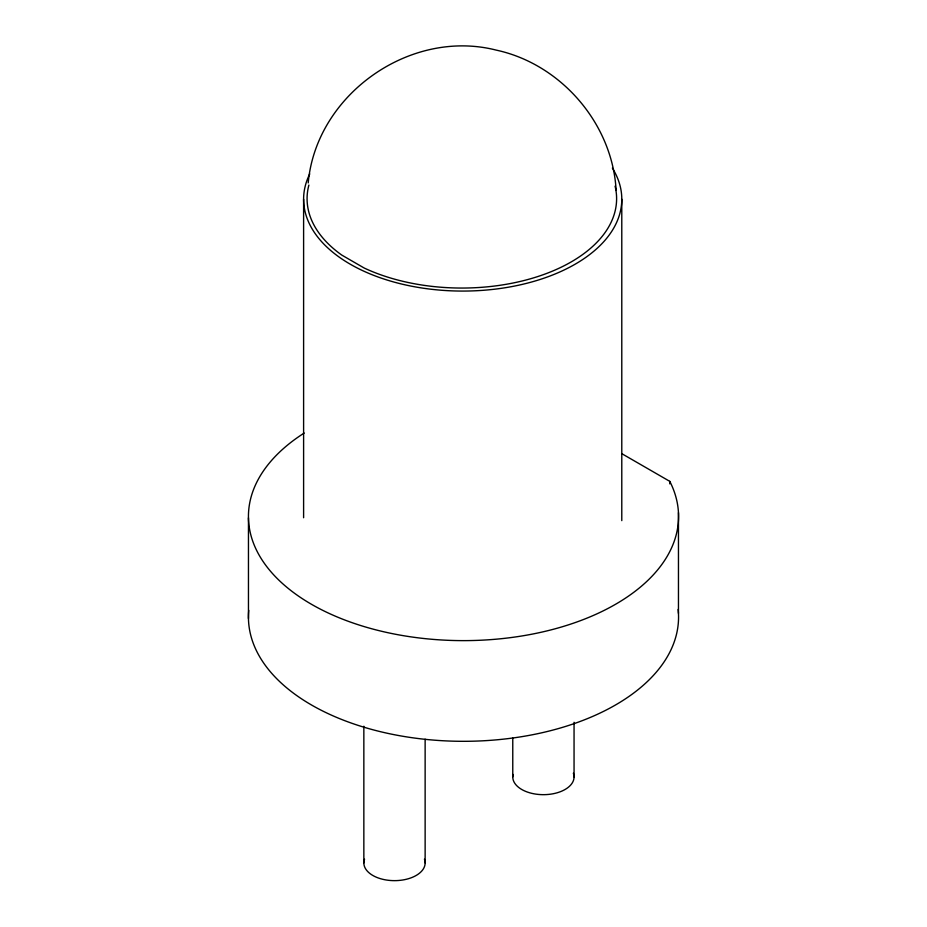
<?xml version="1.0" encoding="UTF-8"?>
<svg xmlns="http://www.w3.org/2000/svg" width="927" height="927" viewBox="0 0 927 927"><rect width="100%" height="100%" fill="white"/><g stroke="black" fill="none" stroke-linecap="round" stroke-linejoin="round"><path stroke-width="1.39" d="M308.204 182.932C316.2 94.461 410.128 28.158 496.235 50.116C561.264 64.125 612.654 123.951 616.119 190.441M622.121 453.848L669.781 481.356L669.781 483.871M678.46 512.654L678.46 613.35M621.785 199.224L621.785 520.638M574.056 722.284L574.056 776.988M512.77 738.124L512.77 776.988M425.134 739.178L425.134 862.956M363.847 726.223L363.847 862.956M303.604 199.224L303.604 517.741M248.459 517.834L248.459 618.518M669.781 481.356A215.052 124.16 0 0 1 415.516 637.498A215.052 124.16 0 0 1 304.207 433.048M678.135 609.445A215.052 124.16 0 0 1 464.334 741.31A215.052 124.16 0 0 1 248.76 610.395M612.376 168.088A159.096 91.854 0 0 1 467.996 291.02A159.096 91.854 0 0 1 309.757 173.917M615.076 186.165A154.763 89.351 0 0 1 537.973 276.489A154.763 89.351 0 0 1 364.16 268.007L341.796 255.087A154.763 89.351 0 0 1 308.888 185.076M573.35 773.222A30.637 17.694 0 0 1 544.508 794.659A30.637 17.694 0 0 1 513.083 774.462M424.439 859.202A30.637 17.694 0 0 1 394.496 880.65A30.637 17.694 0 0 1 364.554 859.202"/></g></svg>
